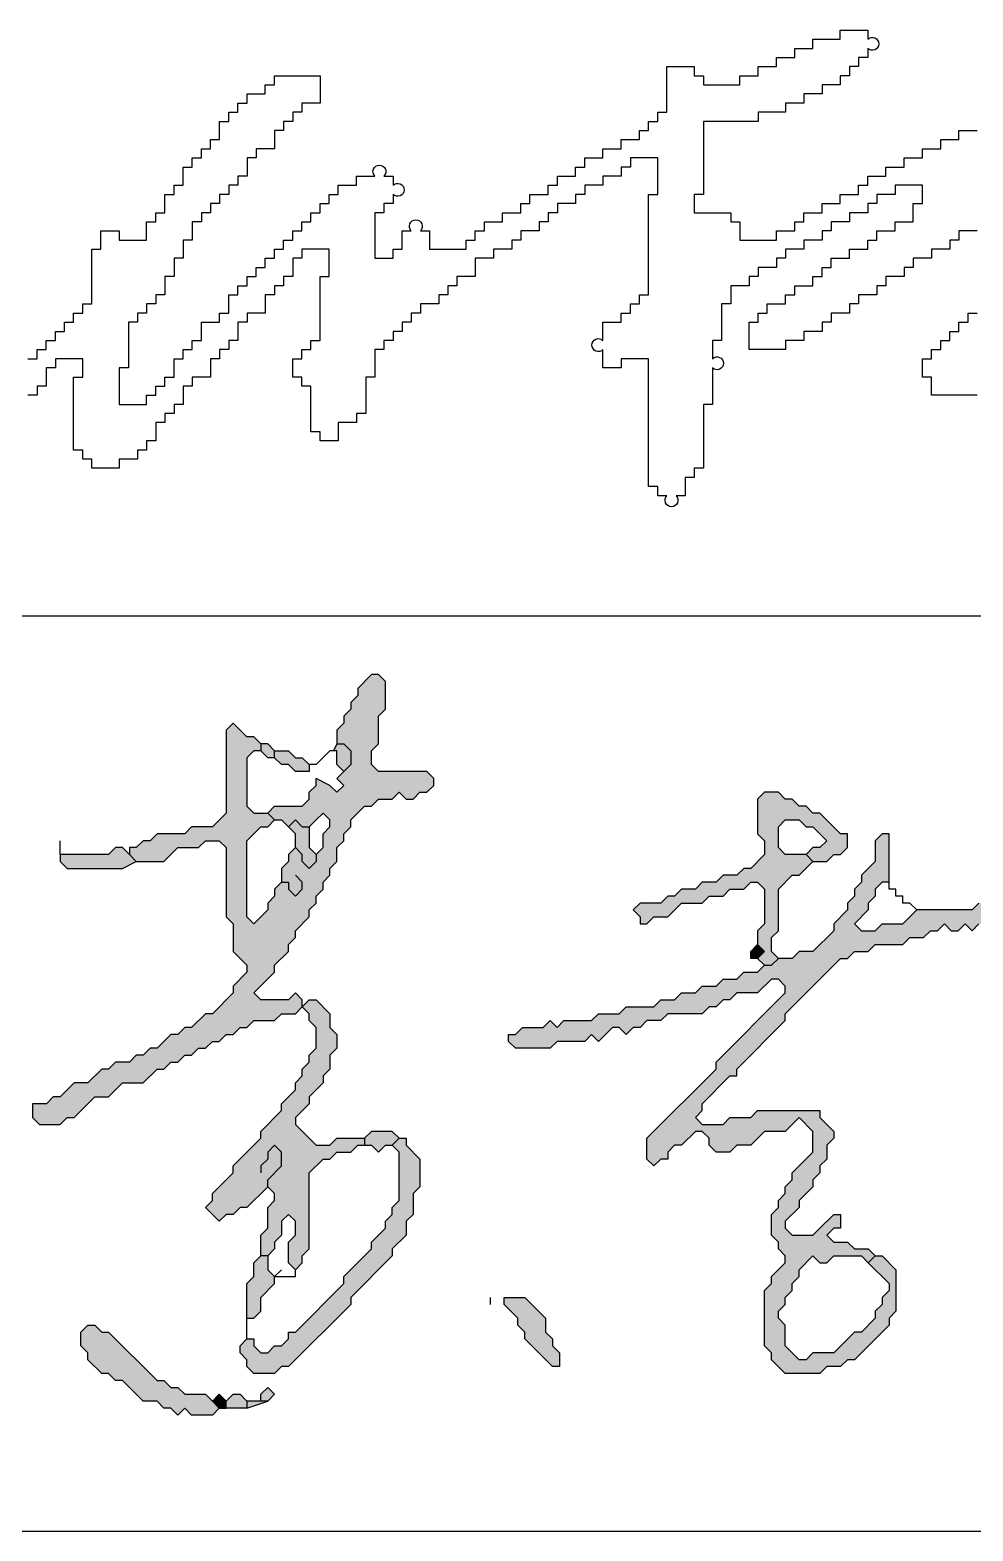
# Model space of a CAD drawing. Header units: millimetres. Extents: x 12325263 to 13848842, y -1463133 to 573208.
# Drawn here: x 12644324 to 12645561, y -881291 to -879323 of the extents above; entities that cross this region are included whole.
import ezdxf
from ezdxf.enums import TextEntityAlignment as Align

# ---------------------------------------------------------------- set-up
doc = ezdxf.new("R2010")
doc.units = ezdxf.units.MM
doc.header["$LTSCALE"] = 1000
doc.layers.add('TITLIN', color=7, linetype='Continuous')
doc.layers.add('电子签名', color=6, linetype='Continuous')
doc.styles.add('ACHT', font='simhei.ttf')
doc.styles.add('TITXC', font='simhei.ttf')
doc.styles.add('TITXV', font='', dxfattribs={"width": 0.7})
doc.styles.get('TITXV').set_extended_font_data('SimSun')

# ---------------------------------------------------------------- blocks, each defined once
blk = doc.blocks.new('横向图框_A0')
at = {"layer": 'TITLIN'}
for p, q in [((1114, 190.115), (1179, 190.115)), ((1132.321, 182.115), (1179, 182.115))]:
    blk.add_line(p, q, dxfattribs=at)
at = {"style": 'TITXV', "width": 0.8}
for tag, p in [('智能化', (9.375, 781)), ('暖通', (3.125, 781)), ('给排水', (15.625, 705)), ('建筑', (3.125, 705)), ('结构', (9.375, 705)), ('电气', (21.875, 705))]:
    blk.add_attdef(tag, text='', height=2.5, rotation=90, dxfattribs=at).set_placement(p, align=Align.MIDDLE_CENTER)
for tag, height, style, p in [('总工程师', 3, 'ACHT', (1143.109, 210.304)), ('审定', 3, 'ACHT', (1143.109, 202.304)), ('审核', 3, 'ACHT', (1143.109, 194.304)), ('设计总负责人1', 3, 'ACHT', (1143.109, 186.304)), ('设计总负责人2', 3, 'ACHT', (1143.109, 178.304)), ('设计总负责人3', 3, 'ACHT', (1143.109, 170.304)), ('专业负责人1', 3, 'ACHT', (1143.109, 162.304)), ('专业负责人2', 3, 'ACHT', (1143.109, 154.304)), ('专业负责人3', 3, 'ACHT', (1143.109, 146.304)), ('校核1', 3, 'ACHT', (1143.109, 138.304)), ('校核2', 3, 'ACHT', (1143.109, 130.304)), ('设计1', 3, 'ACHT', (1143.109, 122.304)), ('设计2', 3, 'ACHT', (1143.109, 114.304)), ('工程编号', 3, 'TITXC', (1142.308, 74.793)), ('专业', 3, 'TITXC', (1170.433, 74.793)), ('设计阶段', 3, 'TITXC', (1155.544, 67.776)), ('图号', 5, 'TITXC', (1140.343, 32.746)), ('出图日期', 3, 'ACHT', (1144.346, 24.293))]:
    blk.add_attdef(tag, text='', height=height, dxfattribs=dict(style=style)).set_placement(p, align=Align.MIDDLE_CENTER)
at = {"style": 'TITXC', "flags": 1}
for tag, height, p in [('建设单位', 3, (1149.822, 102.293)), ('工程名称', 3, (1149.822, 86.293)), ('图纸名称', 5, (1149.822, 51.043))]:
    blk.add_attdef(tag, text='', height=height, dxfattribs=at).set_placement(p, align=Align.MIDDLE_CENTER)
at = {"style": 'ACHT', "width": 0.8}
for tag, p in [('版本号', (1172.763, 32.793)), ('序号', (1172.763, 24.293))]:
    blk.add_attdef(tag, text='', height=3, dxfattribs=at).set_placement(p, align=Align.MIDDLE_CENTER)
blk = doc.blocks.new('*U20')
blk.add_blockref('横向图框_A0', (0, 0))
blk = doc.blocks.new('A$C6C634642')
at = {"linetype": 'Continuous'}
blk.add_lwpolyline([(600000, 80000), (595000, 80000), (590000, 80000), (585000, 80000), (580000, 80000), (575000, 80000), (575000, 85000), (575000, 90000), (570000, 90000), (570000, 95000), (570000, 100000), (575000, 100000), (575000, 105000), (580000, 105000), (580000, 110000), (585000, 110000), (585000, 115000), (590000, 115000), (590000, 120000), (595000, 120000), (595000, 125000), (600000, 125000)], dxfattribs=at)
for points in [[(600000, 170000), (595000, 170000), (590000, 170000), (590000, 165000), (585000, 165000), (585000, 160000), (580000, 160000), (575000, 160000), (575000, 155000), (570000, 155000), (565000, 155000), (565000, 150000), (560000, 150000), (560000, 145000), (555000, 145000), (550000, 145000), (550000, 140000), (545000, 140000), (545000, 135000), (540000, 135000), (535000, 135000), (535000, 130000), (530000, 130000), (530000, 125000), (525000, 125000), (520000, 125000), (520000, 120000), (515000, 120000), (515000, 115000), (510000, 115000), (505000, 115000), (505000, 110000), (500000, 110000), (495000, 110000), (495000, 105000), (490000, 105000), (485000, 105000), (480000, 105000), (475000, 105000), (475000, 110000), (475000, 115000), (475000, 120000), (480000, 120000), (480000, 125000), (485000, 125000), (485000, 130000), (495000, 130000), (495000, 135000), (500000, 135000), (500000, 140000), (510000, 140000), (510000, 145000), (515000, 145000), (515000, 150000), (520000, 150000), (520000, 155000), (530000, 155000), (530000, 160000), (540000, 160000), (540000, 165000), (545000, 165000), (545000, 170000), (555000, 170000), (555000, 175000), (565000, 175000), (565000, 180000), (565000, 185000), (570000, 185000), (570000, 190000), (570000, 195000), (565000, 195000), (560000, 195000), (555000, 195000), (555000, 190000), (550000, 190000), (545000, 190000), (545000, 185000), (540000, 185000), (540000, 180000), (535000, 180000), (530000, 180000), (530000, 175000), (525000, 175000), (520000, 175000), (520000, 170000), (515000, 170000), (515000, 165000), (510000, 165000), (505000, 165000), (505000, 160000), (500000, 160000), (495000, 160000), (495000, 155000), (490000, 155000), (490000, 150000), (485000, 150000), (480000, 150000), (480000, 145000), (475000, 145000), (475000, 140000), (470000, 140000), (465000, 140000), (465000, 135000), (465000, 130000), (460000, 130000), (460000, 125000), (460000, 120000), (460000, 115000), (460000, 110000), (455000, 110000), (455000, 105000), (455000, 100000, -2.414214), (455000, 95000), (455000, 90000), (455000, 85000), (455000, 80000), (455000, 75000), (450000, 75000), (450000, 70000), (450000, 65000), (450000, 60000), (450000, 55000), (450000, 50000), (450000, 45000), (450000, 40000), (445000, 40000), (445000, 35000), (440000, 35000), (440000, 30000), (440000, 25000), (435000, 25000, -2.414214), (430000, 25000), (425000, 25000), (425000, 30000), (420000, 30000), (420000, 35000), (420000, 40000), (420000, 45000), (420000, 50000), (420000, 55000), (420000, 60000), (420000, 65000), (420000, 70000), (420000, 75000), (420000, 80000), (420000, 85000), (420000, 90000), (420000, 95000), (420000, 100000), (415000, 100000), (410000, 100000), (405000, 100000), (405000, 95000), (400000, 95000), (395000, 95000), (395000, 100000), (395000, 105000, -2.414214), (395000, 110000), (395000, 115000), (395000, 120000), (405000, 120000), (405000, 125000), (410000, 125000), (410000, 130000), (415000, 130000), (415000, 135000), (420000, 135000), (420000, 140000), (420000, 145000), (420000, 150000), (420000, 155000), (420000, 160000), (420000, 165000), (420000, 170000), (420000, 175000), (420000, 180000), (420000, 185000), (420000, 190000), (425000, 190000), (425000, 195000), (425000, 200000), (425000, 205000), (425000, 210000), (420000, 210000), (415000, 210000), (410000, 210000), (410000, 205000), (405000, 205000), (405000, 200000), (400000, 200000), (395000, 200000), (395000, 195000), (390000, 195000), (385000, 195000), (385000, 190000), (380000, 190000), (380000, 185000), (375000, 185000), (370000, 185000), (370000, 180000), (365000, 180000), (365000, 175000), (360000, 175000), (360000, 170000), (355000, 170000), (350000, 170000), (350000, 165000), (345000, 165000), (345000, 160000), (340000, 160000), (335000, 160000), (335000, 155000), (330000, 155000), (325000, 155000), (325000, 150000), (325000, 145000), (320000, 145000), (315000, 145000), (315000, 140000), (310000, 140000), (310000, 135000), (305000, 135000), (305000, 130000), (300000, 130000), (295000, 130000), (295000, 125000), (290000, 125000), (290000, 120000), (285000, 120000), (285000, 115000), (280000, 115000), (280000, 110000), (275000, 110000), (275000, 105000), (270000, 105000), (270000, 100000), (270000, 95000), (270000, 90000), (265000, 90000), (265000, 85000), (265000, 80000), (265000, 75000), (265000, 70000), (260000, 70000), (260000, 65000), (255000, 65000), (250000, 65000), (250000, 60000), (250000, 55000), (245000, 55000), (240000, 55000), (240000, 60000), (235000, 60000), (235000, 65000), (235000, 70000), (235000, 75000), (235000, 80000), (235000, 85000), (230000, 85000), (230000, 90000), (225000, 90000), (225000, 95000), (225000, 100000), (230000, 100000), (230000, 105000), (235000, 105000), (235000, 110000), (240000, 110000), (240000, 115000), (240000, 120000), (240000, 125000), (240000, 130000), (240000, 135000), (240000, 140000), (240000, 145000), (245000, 145000), (245000, 150000), (245000, 155000), (245000, 160000), (240000, 160000), (235000, 160000), (230000, 160000), (230000, 155000), (225000, 155000), (225000, 150000), (225000, 145000), (220000, 145000), (220000, 140000), (215000, 140000), (215000, 135000), (210000, 135000), (210000, 130000), (210000, 125000), (205000, 125000), (200000, 125000), (200000, 120000), (195000, 120000), (195000, 115000), (195000, 110000), (190000, 110000), (190000, 105000), (185000, 105000), (185000, 100000), (180000, 100000), (180000, 95000), (180000, 90000), (175000, 90000), (170000, 90000), (170000, 85000), (165000, 85000), (165000, 80000), (165000, 75000), (160000, 75000), (160000, 70000), (155000, 70000), (155000, 65000), (150000, 65000), (150000, 60000), (150000, 55000), (145000, 55000), (145000, 50000), (140000, 50000), (140000, 45000), (135000, 45000), (130000, 45000), (130000, 40000), (125000, 40000), (120000, 40000), (115000, 40000), (115000, 45000), (110000, 45000), (110000, 50000), (105000, 50000), (105000, 55000), (105000, 60000), (105000, 65000), (105000, 70000), (105000, 75000), (105000, 80000), (105000, 85000), (105000, 90000), (110000, 90000), (110000, 95000), (110000, 100000), (105000, 100000), (100000, 100000), (95000, 100000), (95000, 95000), (90000, 95000), (90000, 90000), (90000, 85000), (85000, 85000), (85000, 80000), (80000, 80000)], [(80000, 100000), (85000, 100000), (85000, 105000), (90000, 105000), (90000, 110000), (95000, 110000), (95000, 115000), (100000, 115000), (100000, 120000), (105000, 120000), (105000, 125000), (110000, 125000), (110000, 130000), (115000, 130000), (115000, 135000), (115000, 140000), (115000, 145000), (115000, 150000), (115000, 155000), (115000, 160000), (120000, 160000), (120000, 165000), (120000, 170000), (125000, 170000), (130000, 170000), (130000, 165000), (145000, 165000), (145000, 170000), (145000, 175000), (150000, 175000), (150000, 180000), (155000, 180000), (155000, 185000), (155000, 190000), (160000, 190000), (160000, 195000), (165000, 195000), (165000, 200000), (165000, 205000), (170000, 205000), (170000, 210000), (175000, 210000), (175000, 215000), (180000, 215000), (180000, 220000), (185000, 220000), (185000, 225000), (185000, 230000), (190000, 230000), (190000, 235000), (195000, 235000), (195000, 240000), (200000, 240000), (200000, 245000), (210000, 245000), (210000, 250000), (215000, 250000), (215000, 255000), (225000, 255000), (240000, 255000), (240000, 250000), (240000, 245000), (240000, 240000), (235000, 240000), (230000, 240000), (230000, 235000), (225000, 235000), (225000, 230000), (220000, 230000), (220000, 225000), (215000, 225000), (215000, 220000), (215000, 215000), (210000, 215000), (205000, 215000), (205000, 210000), (200000, 210000), (200000, 205000), (200000, 200000), (195000, 200000), (195000, 195000), (190000, 195000), (190000, 190000), (185000, 190000), (185000, 185000), (180000, 185000), (180000, 180000), (175000, 180000), (175000, 175000), (170000, 175000), (170000, 170000), (170000, 165000), (165000, 165000), (165000, 160000), (165000, 155000), (160000, 155000), (160000, 150000), (160000, 145000), (155000, 145000), (155000, 140000), (155000, 135000), (150000, 135000), (150000, 130000), (145000, 130000), (145000, 125000), (140000, 125000), (140000, 120000), (135000, 120000), (135000, 115000), (135000, 110000), (135000, 105000), (135000, 100000), (135000, 95000), (130000, 95000), (130000, 90000), (130000, 85000), (130000, 80000), (130000, 75000), (145000, 75000), (145000, 80000), (150000, 80000), (150000, 85000), (155000, 85000), (155000, 90000), (160000, 90000), (160000, 95000), (160000, 100000), (165000, 100000), (165000, 105000), (170000, 105000), (170000, 110000), (175000, 110000), (175000, 115000), (175000, 120000), (185000, 120000), (185000, 125000), (190000, 125000), (190000, 130000), (190000, 135000), (195000, 135000), (195000, 140000), (200000, 140000), (200000, 145000), (205000, 145000), (205000, 150000), (210000, 150000), (210000, 155000), (215000, 155000), (215000, 160000), (220000, 160000), (220000, 165000), (225000, 165000), (225000, 170000), (230000, 170000), (230000, 175000), (235000, 175000), (235000, 180000), (240000, 180000), (240000, 185000), (245000, 185000), (245000, 190000), (250000, 190000), (250000, 195000), (260000, 195000), (260000, 200000), (270000, 200000, -2.414214), (275000, 200000), (280000, 200000), (280000, 195000, -2.414214), (280000, 190000), (280000, 185000), (275000, 185000), (275000, 180000), (270000, 180000), (270000, 175000), (270000, 170000), (270000, 165000), (270000, 160000), (270000, 155000), (280000, 155000), (280000, 160000), (285000, 160000), (285000, 165000), (285000, 170000), (290000, 170000, -2.414214), (295000, 170000), (300000, 170000), (300000, 165000), (300000, 160000), (320000, 160000), (320000, 165000), (325000, 165000), (325000, 170000), (330000, 170000), (330000, 175000), (340000, 175000), (340000, 180000), (350000, 180000), (350000, 185000), (355000, 185000), (355000, 190000), (365000, 190000), (365000, 195000), (370000, 195000), (370000, 200000), (380000, 200000), (380000, 205000), (385000, 205000), (385000, 210000), (395000, 210000), (395000, 215000), (405000, 215000), (405000, 220000), (415000, 220000), (415000, 225000), (420000, 225000), (420000, 230000), (425000, 230000), (425000, 235000), (430000, 235000), (430000, 240000), (430000, 245000), (430000, 250000), (430000, 255000), (430000, 260000), (440000, 260000), (445000, 260000), (445000, 255000), (450000, 255000), (450000, 250000), (470000, 250000), (470000, 255000), (480000, 255000), (480000, 260000), (490000, 260000), (490000, 265000), (500000, 265000), (500000, 270000), (510000, 270000), (510000, 275000), (525000, 275000), (525000, 280000), (540000, 280000), (540000, 275000, -2.414214), (540000, 270000), (540000, 265000), (535000, 265000), (535000, 260000), (530000, 260000), (530000, 255000), (525000, 255000), (525000, 250000), (520000, 250000), (515000, 250000), (515000, 245000), (510000, 245000), (505000, 245000), (505000, 240000), (500000, 240000), (495000, 240000), (495000, 235000), (490000, 235000), (485000, 235000), (480000, 235000), (480000, 230000), (475000, 230000), (470000, 230000), (465000, 230000), (460000, 230000), (455000, 230000), (450000, 230000), (450000, 225000), (450000, 220000), (450000, 215000), (450000, 210000), (450000, 205000), (450000, 200000), (450000, 195000), (450000, 190000), (445000, 190000), (445000, 185000), (445000, 180000), (465000, 180000), (465000, 175000), (470000, 175000), (470000, 170000), (470000, 165000), (490000, 165000), (490000, 170000), (500000, 170000), (500000, 175000), (505000, 175000), (505000, 180000), (515000, 180000), (515000, 185000), (525000, 185000), (525000, 190000), (535000, 190000), (535000, 195000), (540000, 195000), (540000, 200000), (550000, 200000), (550000, 205000), (560000, 205000), (560000, 210000), (570000, 210000), (570000, 215000), (580000, 215000), (580000, 220000), (590000, 220000), (590000, 225000), (600000, 225000)]]:
    blk.add_lwpolyline(points, format="xyb", dxfattribs=at)
blk = doc.blocks.new('fdaf')
at = {"linetype": 'Continuous'}
for points in [[(482.9, 522.9), (489.9, 529.9), (489.9, 536.9), (503.9, 550.9), (503.9, 557.9), (510.9, 564.9), (510.9, 571.9), (517.9, 578.9), (517.9, 585.9), (524.9, 592.9), (524.9, 599.9), (531.9, 606.9), (531.9, 620.9), (538.9, 627.9), (538.9, 634.9), (545.9, 641.9), (545.9, 648.9), (559.9, 662.9), (566.9, 662.9), (573.9, 669.9), (587.9, 669.9), (594.9, 676.9), (601.9, 669.9), (608.9, 669.9), (615.9, 676.9), (622.9, 676.9), (629.9, 683.9), (629.9, 690.9), (622.9, 697.9), (573.9, 697.9), (566.9, 704.9), (566.9, 718.9), (573.9, 725.9), (573.9, 753.9), (580.9, 760.9), (580.9, 788.9), (573.9, 795.9), (566.9, 795.9), (552.9, 781.9), (552.9, 774.9), (545.9, 767.9), (545.9, 760.9), (538.9, 753.9), (538.9, 746.9), (531.9, 739.9), (531.9, 725.9), (538.9, 725.9), (545.9, 718.9), (545.9, 704.9), (538.9, 697.9), (531.9, 690.9), (538.9, 683.9), (531.9, 676.9), (524.9, 683.9), (510.9, 690.9), (510.9, 683.9), (503.9, 676.9), (503.9, 669.9), (496.9, 662.9), (468.9, 662.9), (461.9, 655.9), (468.9, 648.9), (475.9, 648.9), (482.9, 641.9), (489.9, 648.9), (496.9, 641.9), (503.9, 641.9), (510.9, 648.9), (517.9, 655.9), (524.9, 648.9), (524.9, 641.9), (517.9, 634.9), (517.9, 620.9), (510.9, 613.9), (510.9, 606.9), (503.9, 599.9), (496.9, 606.9), (496.9, 613.9), (489.9, 620.9), (482.9, 613.9), (482.9, 606.9), (475.9, 599.9), (475.9, 585.9), (468.9, 578.9), (468.9, 571.9), (461.9, 564.9), (461.9, 557.9), (447.9, 543.9), (440.9, 550.9), (440.9, 627.9), (454.9, 641.9), (461.9, 641.9), (468.9, 648.9), (461.9, 655.9), (447.9, 655.9), (440.9, 662.9), (440.9, 711.9), (447.9, 718.9), (454.9, 718.9), (454.9, 725.9), (447.9, 732.9), (440.9, 732.9), (426.9, 746.9), (419.9, 739.9), (419.9, 655.9), (405.9, 641.9), (384.9, 641.9), (377.9, 634.9), (349.9, 634.9), (342.9, 627.9), (335.9, 627.9), (328.9, 620.9), (321.9, 620.9), (321.9, 613.9), (328.9, 606.9), (356.9, 606.9), (370.9, 620.9), (391.9, 620.9), (398.9, 627.9), (412.9, 627.9), (419.9, 620.9), (419.9, 550.9), (426.9, 543.9), (426.9, 515.9), (440.9, 501.9), (440.9, 494.9), (426.9, 480.9), (426.9, 473.9), (405.9, 452.9), (398.9, 452.9), (384.9, 438.9), (377.9, 438.9), (370.9, 431.9), (363.9, 431.9), (349.9, 417.9), (342.9, 417.9), (335.9, 410.9), (328.9, 410.9), (321.9, 403.9), (307.9, 403.9), (300.9, 396.9), (293.9, 396.9), (279.9, 382.9), (265.9, 382.9), (251.9, 368.9), (244.9, 368.9), (237.9, 361.9), (223.9, 361.9), (223.9, 347.9), (230.9, 340.9), (251.9, 340.9), (258.9, 347.9), (265.9, 347.9), (286.9, 368.9), (300.9, 368.9), (314.9, 382.9), (335.9, 382.9), (349.9, 396.9), (356.9, 396.9), (363.9, 403.9), (370.9, 403.9), (377.9, 410.9), (384.9, 410.9), (391.9, 417.9), (398.9, 417.9), (405.9, 424.9), (412.9, 424.9), (419.9, 431.9), (426.9, 431.9), (433.9, 438.9), (440.9, 438.9), (447.9, 445.9), (468.9, 445.9), (475.9, 452.9), (489.9, 452.9), (496.9, 459.9), (496.9, 466.9), (489.9, 473.9), (482.9, 466.9), (454.9, 466.9), (447.9, 473.9), (468.9, 494.9), (468.9, 501.9), (482.9, 515.9)], [(545.9, 718.9), (538.9, 725.9), (531.9, 725.9), (528.4, 718.9), (531.9, 718.9), (531.9, 704.9), (538.9, 697.9), (545.9, 704.9)], [(992.6, 669.9), (985.6, 669.9), (978.6, 676.9), (964.6, 676.9), (957.6, 669.9), (957.6, 634.9), (964.6, 627.9), (964.6, 613.9), (950.6, 599.9), (943.6, 599.9), (936.6, 592.9), (922.6, 592.9), (915.6, 585.9), (901.6, 585.9), (894.6, 578.9), (880.6, 578.9), (873.6, 571.9), (866.6, 571.9), (859.6, 564.9), (838.6, 564.9), (831.6, 557.9), (838.6, 550.9), (838.6, 543.9), (845.6, 543.9), (852.6, 550.9), (866.6, 550.9), (880.6, 564.9), (901.6, 564.9), (908.6, 571.9), (922.6, 571.9), (929.6, 578.9), (943.6, 578.9), (950.6, 585.9), (957.6, 585.9), (964.6, 578.9), (964.6, 543.9), (957.6, 536.9), (957.6, 522.9), (964.6, 515.9), (957.6, 508.9), (964.6, 501.9), (971.6, 501.9), (978.6, 508.9), (971.6, 515.9), (971.6, 529.9), (978.6, 536.9), (978.6, 578.9), (992.6, 592.9), (999.6, 592.9), (1013.6, 606.9), (1006.6, 613.9), (985.6, 613.9), (978.6, 620.9), (978.6, 641.9), (985.6, 648.9), (999.6, 648.9), (1006.6, 641.9), (1013.6, 641.9), (1027.6, 627.9), (1020.6, 620.9), (1013.6, 620.9), (1006.6, 613.9), (1013.6, 606.9), (1027.6, 606.9), (1034.6, 613.9), (1041.6, 613.9), (1048.6, 620.9), (1048.6, 634.9), (1041.6, 634.9), (1020.6, 655.9), (1013.6, 655.9), (1006.6, 662.9), (999.6, 662.9)], [(503.9, 641.9), (496.9, 641.9), (489.9, 648.9), (482.9, 641.9), (489.9, 634.9), (489.9, 620.9), (496.9, 613.9), (496.9, 606.9), (503.9, 599.9), (510.9, 606.9), (510.9, 613.9), (503.9, 620.9)], [(1041.6, 508.9), (1048.6, 508.9), (1055.6, 515.9), (1069.6, 515.9), (1076.6, 522.9), (1104.6, 522.9), (1111.6, 529.9), (1125.6, 529.9), (1132.6, 536.9), (1139.6, 536.9), (1146.6, 543.9), (1153.6, 536.9), (1160.6, 536.9), (1167.6, 543.9), (1174.6, 536.9), (1181.6, 543.9), (1209.6, 543.9), (1216.6, 536.9), (1223.6, 543.9), (1230.6, 543.9), (1230.6, 550.9), (1223.6, 557.9), (1223.6, 564.9), (1181.6, 564.9), (1174.6, 557.9), (1118.6, 557.9), (1104.6, 543.9), (1083.6, 543.9), (1076.6, 536.9), (1062.6, 536.9), (1055.6, 543.9), (1069.6, 557.9), (1069.6, 564.9), (1076.6, 571.9), (1076.6, 578.9), (1083.6, 585.9), (1090.6, 585.9), (1090.6, 634.9), (1083.6, 634.9), (1076.6, 627.9), (1076.6, 606.9), (1062.6, 592.9), (1062.6, 585.9), (1055.6, 578.9), (1055.6, 571.9), (1048.6, 564.9), (1048.6, 557.9), (1034.6, 543.9), (1034.6, 536.9), (1013.6, 515.9), (999.6, 515.9), (992.6, 508.9), (978.6, 508.9), (971.6, 501.9), (964.6, 501.9), (957.6, 494.9), (943.6, 494.9), (936.6, 487.9), (922.6, 487.9), (915.6, 480.9), (901.6, 480.9), (894.6, 473.9), (880.6, 473.9), (873.6, 466.9), (859.6, 466.9), (852.6, 459.9), (824.6, 459.9), (817.6, 452.9), (796.6, 452.9), (789.6, 445.9), (761.6, 445.9), (754.6, 438.9), (747.6, 445.9), (740.6, 438.9), (719.6, 438.9), (712.6, 431.9), (705.6, 431.9), (705.6, 424.9), (712.6, 417.9), (747.6, 417.9), (754.6, 424.9), (782.6, 424.9), (789.6, 431.9), (796.6, 424.9), (810.6, 438.9), (817.6, 438.9), (824.6, 431.9), (831.6, 438.9), (838.6, 438.9), (845.6, 445.9), (859.6, 445.9), (866.6, 452.9), (901.6, 452.9), (908.6, 459.9), (915.6, 459.9), (922.6, 466.9), (929.6, 466.9), (936.6, 473.9), (957.6, 473.9), (971.6, 487.9), (978.6, 487.9), (985.6, 480.9), (985.6, 473.9), (915.6, 403.9), (915.6, 396.9), (845.6, 326.9), (845.6, 305.9), (852.6, 298.9), (859.6, 305.9), (866.6, 305.9), (866.6, 312.9), (873.6, 319.9), (880.6, 319.9), (894.6, 333.9), (901.6, 333.9), (908.6, 326.9), (908.6, 319.9), (915.6, 312.9), (929.6, 312.9), (936.6, 319.9), (950.6, 319.9), (964.6, 333.9), (985.6, 333.9), (999.6, 347.9), (1013.6, 333.9), (1013.6, 312.9), (992.6, 291.9), (992.6, 284.9), (985.6, 277.9), (985.6, 270.9), (978.6, 263.9), (978.6, 256.9), (971.6, 249.9), (971.6, 228.9), (978.6, 221.9), (978.6, 214.9), (985.6, 207.9), (985.6, 200.9), (971.6, 186.9), (971.6, 179.9), (964.6, 172.9), (964.6, 116.9), (971.6, 109.9), (971.6, 102.9), (985.6, 88.9), (1020.6, 88.9), (1027.6, 95.9), (1041.6, 95.9), (1048.6, 102.9), (1055.6, 102.9), (1090.6, 137.9), (1090.6, 144.9), (1097.6, 151.9), (1097.6, 193.9), (1083.6, 207.9), (1076.6, 207.9), (1069.6, 200.9), (1090.6, 179.9), (1090.6, 172.9), (1083.6, 165.9), (1083.6, 158.9), (1076.6, 151.9), (1076.6, 144.9), (1062.6, 130.9), (1055.6, 130.9), (1034.6, 109.9), (1013.6, 109.9), (1006.6, 102.9), (999.6, 102.9), (985.6, 116.9), (985.6, 137.9), (978.6, 144.9), (978.6, 151.9), (985.6, 158.9), (985.6, 165.9), (992.6, 172.9), (992.6, 179.9), (999.6, 186.9), (999.6, 193.9), (1013.6, 207.9), (1020.6, 200.9), (1027.6, 200.9), (1034.6, 207.9), (1062.6, 207.9), (1069.6, 200.9), (1076.6, 207.9), (1069.6, 214.9), (1055.6, 214.9), (1048.6, 221.9), (1034.6, 221.9), (1027.6, 228.9), (1034.6, 235.9), (1041.6, 235.9), (1041.6, 249.9), (1034.6, 249.9), (1020.6, 235.9), (1013.6, 228.9), (992.6, 228.9), (985.6, 235.9), (985.6, 242.9), (999.6, 256.9), (999.6, 263.9), (1013.6, 277.9), (1013.6, 284.9), (1020.6, 291.9), (1020.6, 298.9), (1027.6, 305.9), (1027.6, 319.9), (1034.6, 326.9), (1034.6, 333.9), (1020.6, 347.9), (1020.6, 354.9), (999.6, 354.9), (957.6, 354.9), (950.6, 347.9), (929.6, 347.9), (922.6, 340.9), (901.6, 340.9), (894.6, 347.9), (901.6, 354.9), (901.6, 361.9), (929.6, 389.9), (936.6, 389.9), (936.6, 396.9), (985.6, 445.9), (985.6, 452.9)], [(321.9, 613.9), (314.9, 620.9), (307.9, 620.9), (300.9, 613.9), (251.9, 613.9), (251.9, 606.9), (258.9, 599.9), (314.9, 599.9), (328.9, 606.9)], [(964.6, 515.9), (957.6, 522.9), (950.6, 515.9), (950.6, 508.9), (957.6, 508.9)], [(531.9, 431.9), (524.9, 438.9), (524.9, 452.9), (510.9, 466.9), (503.9, 466.9), (496.9, 459.9), (503.9, 452.9), (503.9, 445.9), (510.9, 438.9), (510.9, 417.9), (503.9, 410.9), (503.9, 403.9), (496.9, 396.9), (496.9, 389.9), (489.9, 382.9), (489.9, 375.9), (475.9, 361.9), (475.9, 354.9), (454.9, 333.9), (454.9, 326.9), (426.9, 298.9), (426.9, 291.9), (405.9, 270.9), (405.9, 263.9), (398.9, 256.9), (412.9, 242.9), (419.9, 249.9), (426.9, 249.9), (433.9, 256.9), (440.9, 256.9), (461.9, 277.9), (468.9, 270.9), (468.9, 263.9), (461.9, 256.9), (461.9, 235.9), (454.9, 228.9), (454.9, 207.9), (461.9, 207.9), (468.9, 214.9), (468.9, 221.9), (475.9, 228.9), (475.9, 242.9), (482.9, 249.9), (489.9, 242.9), (489.9, 228.9), (482.9, 221.9), (482.9, 200.9), (489.9, 193.9), (496.9, 200.9), (496.9, 207.9), (503.9, 214.9), (503.9, 291.9), (517.9, 305.9), (524.9, 305.9), (531.9, 312.9), (545.9, 312.9), (552.9, 319.9), (559.9, 319.9), (559.9, 326.9), (531.9, 326.9), (524.9, 319.9), (510.9, 319.9), (489.9, 340.9), (489.9, 347.9), (503.9, 361.9), (503.9, 368.9), (517.9, 382.9), (517.9, 389.9), (524.9, 396.9), (524.9, 410.9), (531.9, 417.9)], [(545.9, 158.9), (545.9, 165.9), (587.9, 207.9), (587.9, 214.9), (601.9, 228.9), (601.9, 242.9), (608.9, 249.9), (608.9, 270.9), (615.9, 277.9), (615.9, 305.9), (601.9, 319.9), (601.9, 326.9), (594.9, 326.9), (587.9, 319.9), (594.9, 312.9), (594.9, 263.9), (587.9, 256.9), (587.9, 249.9), (580.9, 242.9), (580.9, 235.9), (566.9, 221.9), (566.9, 214.9), (538.9, 186.9), (538.9, 179.9), (489.9, 130.9), (482.9, 130.9), (482.9, 123.9), (475.9, 116.9), (468.9, 116.9), (461.9, 109.9), (454.9, 109.9), (447.9, 116.9), (447.9, 123.9), (440.9, 123.9), (433.9, 116.9), (433.9, 109.9), (440.9, 102.9), (440.9, 95.9), (447.9, 88.9), (468.9, 88.9), (475.9, 95.9), (482.9, 95.9)], [(594.9, 326.9), (587.9, 333.9), (566.9, 333.9), (559.9, 326.9), (559.9, 319.9), (566.9, 319.9), (573.9, 312.9), (580.9, 319.9), (587.9, 319.9)], [(468.9, 179.9), (468.9, 186.9), (461.9, 193.9), (461.9, 207.9), (454.9, 207.9), (447.9, 200.9), (447.9, 186.9), (440.9, 179.9), (440.9, 144.9), (447.9, 144.9), (454.9, 151.9), (454.9, 165.9)], [(722.1, 165.9), (701.1, 165.9), (701.1, 158.9), (715.1, 144.9), (715.1, 137.9), (722.1, 130.9), (722.1, 123.9), (750.1, 95.9), (757.1, 95.9), (757.1, 109.9), (750.1, 116.9), (750.1, 123.9), (743.1, 130.9), (743.1, 144.9)], [(405.9, 60.9), (398.9, 67.9), (377.9, 67.9), (370.9, 74.9), (363.9, 74.9), (356.9, 81.9), (349.9, 81.9), (300.9, 130.9), (293.9, 130.9), (286.9, 137.9), (279.9, 137.9), (272.9, 130.9), (272.9, 116.9), (279.9, 109.9), (279.9, 102.9), (293.9, 88.9), (300.9, 88.9), (307.9, 81.9), (314.9, 81.9), (335.9, 60.9), (349.9, 60.9), (356.9, 53.9), (363.9, 53.9), (370.9, 46.9), (377.9, 53.9), (384.9, 46.9), (405.9, 46.9), (412.9, 53.9)], [(419.9, 60.9), (412.9, 67.9), (405.9, 60.9), (412.9, 53.9), (419.9, 53.9)], [(433.9, 67.9), (426.9, 67.9), (419.9, 60.9), (419.9, 53.9), (440.9, 53.9), (440.9, 60.9)]]:
    blk.add_hatch(color=256, dxfattribs=at).paths.add_polyline_path(points)
h = blk.add_hatch(color=256, dxfattribs=at)
h.paths.add_polyline_path([(468.9, 718.9), (461.9, 725.9), (454.9, 725.9), (454.9, 718.9), (461.9, 711.9), (468.9, 711.9)])
h.paths.add_polyline_path([(496.9, 711.9), (489.9, 711.9), (482.9, 718.9), (468.9, 718.9), (468.9, 711.9), (475.9, 704.9), (482.9, 704.9), (489.9, 697.9), (503.9, 697.9), (503.9, 704.9)])
h = blk.add_hatch(color=256, dxfattribs=at)
h.paths.add_polyline_path([(461.9, 60.9), (454.9, 60.9), (440.9, 60.9), (440.9, 53.9)])
h.paths.add_polyline_path([(468.9, 67.9), (461.9, 74.9), (454.9, 67.9), (454.9, 60.9), (461.9, 60.9)])
for p, q in [((461.9, 711.9), (454.9, 718.9)), ((531.9, 725.9), (528.4, 718.9)), ((524.9, 683.9), (510.9, 690.9)), ((468.9, 648.9), (461.9, 641.9)), ((510.9, 648.9), (503.9, 641.9)), ((517.9, 620.9), (510.9, 613.9)), ((1013.6, 620.9), (1006.6, 613.9)), ((314.9, 599.9), (328.9, 606.9)), ((964.6, 501.9), (957.6, 494.9)), ((566.9, 333.9), (559.9, 326.9)), ((587.9, 333.9), (594.9, 326.9)), ((454.9, 207.9), (447.9, 200.9)), ((1062.6, 207.9), (1069.6, 200.9)), ((440.9, 53.9), (461.9, 60.9)), ((412.9, 53.9), (419.9, 53.9))]:
    blk.add_line(p, q, dxfattribs=at)
for points in [[(496.9, 466.9), (489.9, 473.9), (482.9, 466.9), (454.9, 466.9), (447.9, 473.9), (468.9, 494.9), (468.9, 501.9), (482.9, 515.9), (482.9, 522.9), (489.9, 529.9), (489.9, 536.9), (503.9, 550.9), (503.9, 557.9), (510.9, 564.9), (510.9, 571.9), (517.9, 578.9), (517.9, 585.9), (524.9, 592.9), (524.9, 599.9), (531.9, 606.9), (531.9, 620.9), (538.9, 627.9), (538.9, 634.9), (545.9, 641.9), (545.9, 648.9), (559.9, 662.9), (566.9, 662.9), (573.9, 669.9), (587.9, 669.9), (594.9, 676.9), (601.9, 669.9), (608.9, 669.9), (615.9, 676.9), (622.9, 676.9), (629.9, 683.9), (629.9, 690.9), (622.9, 697.9), (573.9, 697.9), (566.9, 704.9), (566.9, 718.9), (573.9, 725.9), (573.9, 753.9), (580.9, 760.9), (580.9, 788.9), (573.9, 795.9), (566.9, 795.9), (552.9, 781.9), (552.9, 774.9), (545.9, 767.9), (545.9, 760.9), (538.9, 753.9), (538.9, 746.9), (531.9, 739.9), (531.9, 725.9)], [(454.9, 725.9), (447.9, 732.9), (440.9, 732.9), (426.9, 746.9), (419.9, 739.9), (419.9, 655.9), (405.9, 641.9), (384.9, 641.9), (377.9, 634.9), (349.9, 634.9), (342.9, 627.9), (335.9, 627.9), (328.9, 620.9), (321.9, 620.9)], [(454.9, 725.9), (454.9, 718.9), (447.9, 718.9), (440.9, 711.9), (440.9, 662.9), (447.9, 655.9), (461.9, 655.9)], [(468.9, 718.9), (461.9, 725.9), (454.9, 725.9)], [(468.9, 711.9), (468.9, 718.9)], [(468.9, 718.9), (482.9, 718.9), (489.9, 711.9), (496.9, 711.9), (503.9, 704.9)], [(538.9, 697.9), (531.9, 704.9), (531.9, 718.9), (524.9, 718.9), (510.9, 704.9), (503.9, 704.9)], [(531.9, 725.9), (538.9, 725.9), (545.9, 718.9), (545.9, 704.9), (538.9, 697.9)], [(468.9, 711.9), (461.9, 711.9)], [(482.9, 704.9), (475.9, 704.9), (468.9, 711.9)], [(503.9, 704.9), (503.9, 697.9), (489.9, 697.9), (482.9, 704.9)], [(461.9, 655.9), (468.9, 662.9), (496.9, 662.9), (503.9, 669.9), (503.9, 676.9), (510.9, 683.9), (510.9, 690.9)], [(538.9, 697.9), (531.9, 690.9), (538.9, 683.9), (531.9, 676.9), (524.9, 683.9)], [(1013.6, 606.9), (1027.6, 606.9), (1034.6, 613.9), (1041.6, 613.9), (1048.6, 620.9), (1048.6, 634.9), (1041.6, 634.9), (1020.6, 655.9), (1013.6, 655.9), (1006.6, 662.9), (999.6, 662.9), (992.6, 669.9), (985.6, 669.9), (978.6, 676.9), (964.6, 676.9), (957.6, 669.9), (957.6, 634.9), (964.6, 627.9), (964.6, 613.9), (950.6, 599.9), (943.6, 599.9), (936.6, 592.9), (922.6, 592.9), (915.6, 585.9), (901.6, 585.9), (894.6, 578.9), (880.6, 578.9), (873.6, 571.9)], [(461.9, 655.9), (468.9, 648.9), (475.9, 648.9), (482.9, 641.9)], [(517.9, 620.9), (517.9, 634.9), (524.9, 641.9), (524.9, 648.9), (517.9, 655.9), (510.9, 648.9)], [(475.9, 585.9), (468.9, 578.9), (468.9, 571.9), (461.9, 564.9), (461.9, 557.9), (447.9, 543.9), (440.9, 550.9), (440.9, 627.9), (454.9, 641.9), (461.9, 641.9)], [(482.9, 641.9), (489.9, 648.9), (496.9, 641.9)], [(489.9, 620.9), (489.9, 634.9), (482.9, 641.9)], [(496.9, 641.9), (503.9, 641.9), (503.9, 620.9)], [(1013.6, 606.9), (1006.6, 613.9), (985.6, 613.9), (978.6, 620.9), (978.6, 641.9), (985.6, 648.9), (999.6, 648.9), (1006.6, 641.9), (1013.6, 641.9), (1027.6, 627.9), (1020.6, 620.9), (1013.6, 620.9)], [(321.9, 613.9), (328.9, 606.9), (356.9, 606.9), (370.9, 620.9), (391.9, 620.9), (398.9, 627.9), (412.9, 627.9), (419.9, 620.9), (419.9, 550.9), (426.9, 543.9), (426.9, 515.9), (440.9, 501.9), (440.9, 494.9), (426.9, 480.9), (426.9, 473.9), (405.9, 452.9), (398.9, 452.9), (384.9, 438.9), (377.9, 438.9), (370.9, 431.9), (363.9, 431.9), (349.9, 417.9), (342.9, 417.9), (335.9, 410.9), (328.9, 410.9), (321.9, 403.9), (307.9, 403.9), (300.9, 396.9), (293.9, 396.9), (279.9, 382.9), (265.9, 382.9), (251.9, 368.9), (244.9, 368.9), (237.9, 361.9), (223.9, 361.9), (223.9, 347.9), (230.9, 340.9), (251.9, 340.9), (258.9, 347.9), (265.9, 347.9), (286.9, 368.9), (300.9, 368.9), (314.9, 382.9), (335.9, 382.9), (349.9, 396.9), (356.9, 396.9), (363.9, 403.9), (370.9, 403.9), (377.9, 410.9), (384.9, 410.9), (391.9, 417.9), (398.9, 417.9), (405.9, 424.9), (412.9, 424.9), (419.9, 431.9), (426.9, 431.9), (433.9, 438.9), (440.9, 438.9), (447.9, 445.9), (468.9, 445.9), (475.9, 452.9), (489.9, 452.9), (496.9, 459.9)], [(251.9, 613.9), (251.9, 627.9)], [(1090.6, 585.9), (1090.6, 634.9), (1083.6, 634.9), (1076.6, 627.9), (1076.6, 606.9), (1062.6, 592.9), (1062.6, 585.9), (1055.6, 578.9), (1055.6, 571.9), (1048.6, 564.9), (1048.6, 557.9), (1034.6, 543.9), (1034.6, 536.9), (1013.6, 515.9), (999.6, 515.9), (992.6, 508.9), (978.6, 508.9)], [(321.9, 613.9), (314.9, 620.9), (307.9, 620.9), (300.9, 613.9), (251.9, 613.9)], [(251.9, 613.9), (251.9, 606.9), (258.9, 599.9), (314.9, 599.9)], [(321.9, 620.9), (321.9, 613.9)], [(489.9, 620.9), (482.9, 613.9), (482.9, 606.9), (475.9, 599.9), (475.9, 585.9)], [(503.9, 620.9), (510.9, 613.9), (510.9, 606.9), (503.9, 599.9), (496.9, 606.9), (496.9, 613.9), (489.9, 620.9)], [(475.9, 585.9), (482.9, 585.9), (482.9, 578.9), (489.9, 571.9), (496.9, 578.9), (496.9, 585.9), (489.9, 592.9)], [(978.6, 508.9), (971.6, 515.9), (971.6, 529.9), (978.6, 536.9), (978.6, 578.9), (992.6, 592.9), (999.6, 592.9), (1013.6, 606.9)], [(873.6, 571.9), (866.6, 571.9), (859.6, 564.9), (838.6, 564.9), (831.6, 557.9), (838.6, 550.9), (838.6, 543.9), (845.6, 543.9), (852.6, 550.9), (866.6, 550.9), (880.6, 564.9), (901.6, 564.9), (908.6, 571.9), (922.6, 571.9), (929.6, 578.9), (943.6, 578.9), (950.6, 585.9), (957.6, 585.9), (964.6, 578.9), (964.6, 543.9), (957.6, 536.9), (957.6, 522.9)], [(1090.6, 585.9), (1083.6, 585.9), (1076.6, 578.9), (1076.6, 571.9), (1069.6, 564.9), (1069.6, 557.9), (1055.6, 543.9), (1062.6, 536.9), (1076.6, 536.9), (1083.6, 543.9), (1104.6, 543.9), (1118.6, 557.9)], [(1118.6, 557.9), (1111.6, 564.9), (1104.6, 564.9), (1104.6, 571.9), (1097.6, 571.9), (1097.6, 578.9), (1090.6, 578.9), (1090.6, 585.9)], [(901.6, 340.9), (894.6, 347.9), (901.6, 354.9), (901.6, 361.9), (929.6, 389.9), (936.6, 389.9), (936.6, 396.9), (985.6, 445.9), (985.6, 452.9), (1041.6, 508.9), (1048.6, 508.9), (1055.6, 515.9), (1069.6, 515.9), (1076.6, 522.9), (1104.6, 522.9), (1111.6, 529.9), (1125.6, 529.9), (1132.6, 536.9), (1139.6, 536.9), (1146.6, 543.9), (1153.6, 536.9), (1160.6, 536.9), (1167.6, 543.9), (1174.6, 536.9), (1181.6, 543.9)], [(1181.6, 564.9), (1174.6, 557.9), (1118.6, 557.9)], [(957.6, 508.9), (950.6, 508.9), (950.6, 515.9), (957.6, 522.9)], [(957.6, 522.9), (964.6, 515.9), (957.6, 508.9)], [(957.6, 508.9), (964.6, 501.9), (971.6, 501.9), (978.6, 508.9)], [(1076.6, 207.9), (1083.6, 207.9), (1097.6, 193.9), (1097.6, 151.9), (1090.6, 144.9), (1090.6, 137.9), (1055.6, 102.9), (1048.6, 102.9), (1041.6, 95.9), (1027.6, 95.9), (1020.6, 88.9), (985.6, 88.9), (971.6, 102.9), (971.6, 109.9), (964.6, 116.9), (964.6, 172.9), (971.6, 179.9), (971.6, 186.9), (985.6, 200.9), (985.6, 207.9), (978.6, 214.9), (978.6, 221.9), (971.6, 228.9), (971.6, 249.9), (978.6, 256.9), (978.6, 263.9), (985.6, 270.9), (985.6, 277.9), (992.6, 284.9), (992.6, 291.9), (1013.6, 312.9), (1013.6, 333.9), (999.6, 347.9), (985.6, 333.9), (964.6, 333.9), (950.6, 319.9), (936.6, 319.9), (929.6, 312.9), (915.6, 312.9), (908.6, 319.9), (908.6, 326.9), (901.6, 333.9), (894.6, 333.9), (880.6, 319.9), (873.6, 319.9), (866.6, 312.9), (866.6, 305.9), (859.6, 305.9), (852.6, 298.9), (845.6, 305.9), (845.6, 326.9), (915.6, 396.9), (915.6, 403.9), (985.6, 473.9), (985.6, 480.9), (978.6, 487.9), (971.6, 487.9), (957.6, 473.9), (936.6, 473.9), (929.6, 466.9), (922.6, 466.9), (915.6, 459.9), (908.6, 459.9), (901.6, 452.9), (866.6, 452.9), (859.6, 445.9), (845.6, 445.9), (838.6, 438.9), (831.6, 438.9), (824.6, 431.9), (817.6, 438.9), (810.6, 438.9), (796.6, 424.9), (789.6, 431.9), (782.6, 424.9), (754.6, 424.9), (747.6, 417.9), (712.6, 417.9), (705.6, 424.9), (705.6, 431.9), (712.6, 431.9), (719.6, 438.9), (740.6, 438.9), (747.6, 445.9), (754.6, 438.9), (761.6, 445.9), (789.6, 445.9), (796.6, 452.9), (817.6, 452.9), (824.6, 459.9), (852.6, 459.9), (859.6, 466.9), (873.6, 466.9), (880.6, 473.9), (894.6, 473.9), (901.6, 480.9), (915.6, 480.9), (922.6, 487.9), (936.6, 487.9), (943.6, 494.9), (957.6, 494.9)], [(461.9, 277.9), (440.9, 256.9), (433.9, 256.9), (426.9, 249.9), (419.9, 249.9), (412.9, 242.9), (398.9, 256.9), (405.9, 263.9), (405.9, 270.9), (426.9, 291.9), (426.9, 298.9), (454.9, 326.9), (454.9, 333.9), (475.9, 354.9), (475.9, 361.9), (489.9, 375.9), (489.9, 382.9), (496.9, 389.9), (496.9, 396.9), (503.9, 403.9), (503.9, 410.9), (510.9, 417.9), (510.9, 438.9), (503.9, 445.9), (503.9, 452.9), (496.9, 459.9)], [(496.9, 459.9), (503.9, 466.9), (510.9, 466.9), (524.9, 452.9), (524.9, 438.9), (531.9, 431.9), (531.9, 417.9), (524.9, 410.9), (524.9, 396.9), (517.9, 389.9), (517.9, 382.9), (503.9, 368.9), (503.9, 361.9), (489.9, 347.9), (489.9, 340.9), (510.9, 319.9), (524.9, 319.9)], [(496.9, 459.9), (496.9, 466.9)], [(901.6, 340.9), (922.6, 340.9), (929.6, 347.9), (950.6, 347.9), (957.6, 354.9), (999.6, 354.9)], [(999.6, 354.9), (1020.6, 354.9), (1020.6, 347.9), (1034.6, 333.9), (1034.6, 326.9), (1027.6, 319.9), (1027.6, 305.9), (1020.6, 298.9), (1020.6, 291.9), (1013.6, 284.9), (1013.6, 277.9), (999.6, 263.9), (999.6, 256.9), (985.6, 242.9), (985.6, 235.9), (992.6, 228.9), (1013.6, 228.9), (1020.6, 235.9)], [(601.9, 319.9), (615.9, 305.9), (615.9, 277.9), (608.9, 270.9), (608.9, 249.9), (601.9, 242.9), (601.9, 228.9), (587.9, 214.9), (587.9, 207.9), (545.9, 165.9), (545.9, 158.9), (482.9, 95.9), (475.9, 95.9), (468.9, 88.9), (447.9, 88.9), (440.9, 95.9), (440.9, 102.9), (433.9, 109.9), (433.9, 116.9), (440.9, 123.9)], [(440.9, 123.9), (447.9, 123.9), (447.9, 116.9), (454.9, 109.9), (461.9, 109.9), (468.9, 116.9), (475.9, 116.9), (482.9, 123.9), (482.9, 130.9), (489.9, 130.9), (538.9, 179.9), (538.9, 186.9), (566.9, 214.9), (566.9, 221.9), (580.9, 235.9), (580.9, 242.9), (587.9, 249.9), (587.9, 256.9), (594.9, 263.9), (594.9, 312.9), (587.9, 319.9)], [(461.9, 277.9), (461.9, 284.9), (475.9, 298.9), (475.9, 312.9), (468.9, 319.9), (461.9, 312.9), (461.9, 305.9), (454.9, 298.9), (454.9, 291.9)], [(489.9, 193.9), (496.9, 200.9), (496.9, 207.9), (503.9, 214.9), (503.9, 291.9), (517.9, 305.9), (524.9, 305.9), (531.9, 312.9), (545.9, 312.9), (552.9, 319.9), (559.9, 319.9)], [(524.9, 319.9), (531.9, 326.9), (559.9, 326.9), (559.9, 319.9)], [(559.9, 319.9), (566.9, 319.9), (573.9, 312.9), (580.9, 319.9), (587.9, 319.9)], [(587.9, 333.9), (566.9, 333.9)], [(587.9, 319.9), (594.9, 326.9), (601.9, 326.9), (601.9, 319.9)], [(461.9, 207.9), (454.9, 207.9), (454.9, 228.9), (461.9, 235.9), (461.9, 256.9), (468.9, 263.9), (468.9, 270.9), (461.9, 277.9)], [(482.9, 221.9), (489.9, 228.9), (489.9, 242.9), (482.9, 249.9), (475.9, 242.9), (475.9, 228.9), (468.9, 221.9), (468.9, 214.9), (461.9, 207.9)], [(1020.6, 235.9), (1034.6, 249.9), (1041.6, 249.9), (1041.6, 235.9), (1034.6, 235.9), (1027.6, 228.9), (1034.6, 221.9), (1048.6, 221.9), (1055.6, 214.9), (1069.6, 214.9), (1076.6, 207.9)], [(489.9, 193.9), (482.9, 200.9), (482.9, 221.9)], [(440.9, 144.9), (440.9, 179.9), (447.9, 186.9), (447.9, 200.9)], [(461.9, 207.9), (461.9, 193.9), (468.9, 186.9)], [(1076.6, 207.9), (1069.6, 200.9), (1090.6, 179.9), (1090.6, 172.9), (1083.6, 165.9), (1083.6, 158.9), (1076.6, 151.9), (1076.6, 144.9), (1062.6, 130.9), (1055.6, 130.9), (1034.6, 109.9), (1013.6, 109.9), (1006.6, 102.9), (999.6, 102.9), (985.6, 116.9), (985.6, 137.9), (978.6, 144.9), (978.6, 151.9), (985.6, 158.9), (985.6, 165.9), (992.6, 172.9), (992.6, 179.9), (999.6, 186.9), (999.6, 193.9), (1013.6, 207.9), (1020.6, 200.9), (1027.6, 200.9), (1034.6, 207.9), (1062.6, 207.9)], [(440.9, 144.9), (447.9, 144.9), (454.9, 151.9), (454.9, 165.9), (468.9, 179.9), (468.9, 186.9)], [(468.9, 186.9), (489.9, 186.9), (489.9, 193.9)], [(468.9, 186.9), (475.9, 193.9)], [(687.1, 165.9), (687.1, 158.9)], [(757.1, 109.9), (757.1, 95.9), (750.1, 95.9), (722.1, 123.9), (722.1, 130.9), (715.1, 137.9), (715.1, 144.9), (701.1, 158.9), (701.1, 165.9), (722.1, 165.9), (743.1, 144.9), (743.1, 130.9), (750.1, 123.9), (750.1, 116.9), (757.1, 109.9)], [(405.9, 60.9), (412.9, 53.9), (405.9, 46.9), (384.9, 46.9), (377.9, 53.9), (370.9, 46.9), (363.9, 53.9), (356.9, 53.9), (349.9, 60.9), (335.9, 60.9), (314.9, 81.9), (307.9, 81.9), (300.9, 88.9), (293.9, 88.9), (279.9, 102.9), (279.9, 109.9), (272.9, 116.9), (272.9, 130.9), (279.9, 137.9), (286.9, 137.9), (293.9, 130.9), (300.9, 130.9), (349.9, 81.9), (356.9, 81.9), (363.9, 74.9), (370.9, 74.9), (377.9, 67.9), (398.9, 67.9), (405.9, 60.9)], [(440.9, 123.9), (440.9, 144.9)], [(419.9, 60.9), (412.9, 67.9), (405.9, 60.9)], [(419.9, 60.9), (426.9, 67.9), (433.9, 67.9), (440.9, 60.9)], [(440.9, 60.9), (440.9, 53.9), (419.9, 53.9)], [(419.9, 53.9), (419.9, 60.9)], [(454.9, 60.9), (440.9, 60.9)], [(454.9, 60.9), (454.9, 67.9), (461.9, 74.9), (468.9, 67.9), (461.9, 60.9), (454.9, 60.9)]]:
    blk.add_lwpolyline(points, dxfattribs=at)
blk = doc.blocks.new('A$C62AF6C70')
at = {"layer": '电子签名'}
for name, p, xscale, yscale, zscale in [('A$C6C634642', (369.2, 8047.2), 0.001595915279045558, 0.001595915279045558, 0.001595915279045558), ('fdaf', (307.4, 7243), 0.8640000000057723, 0.8640000000057723, 0.8640000000057723)]:
    blk.add_blockref(name, p, dxfattribs=dict(at, xscale=xscale, yscale=yscale, zscale=zscale))
blk = doc.blocks.new('A$C15443CC7')
for name, p, xscale, yscale, zscale in [('*U20', (0, 0), 150, 150, 150), ('A$C62AF6C70', (173084.4, 16544), 1.49999999998998, 1.49999999998998, 1.49999999998998)]:
    blk.add_blockref(name, p, dxfattribs=dict(xscale=xscale, yscale=yscale, zscale=zscale))

msp = doc.modelspace()

# ---------------------------------------------------------------- block references
msp.add_blockref('A$C15443CC7', (12470491.6, -908608))

doc.saveas('drawing.dxf')
